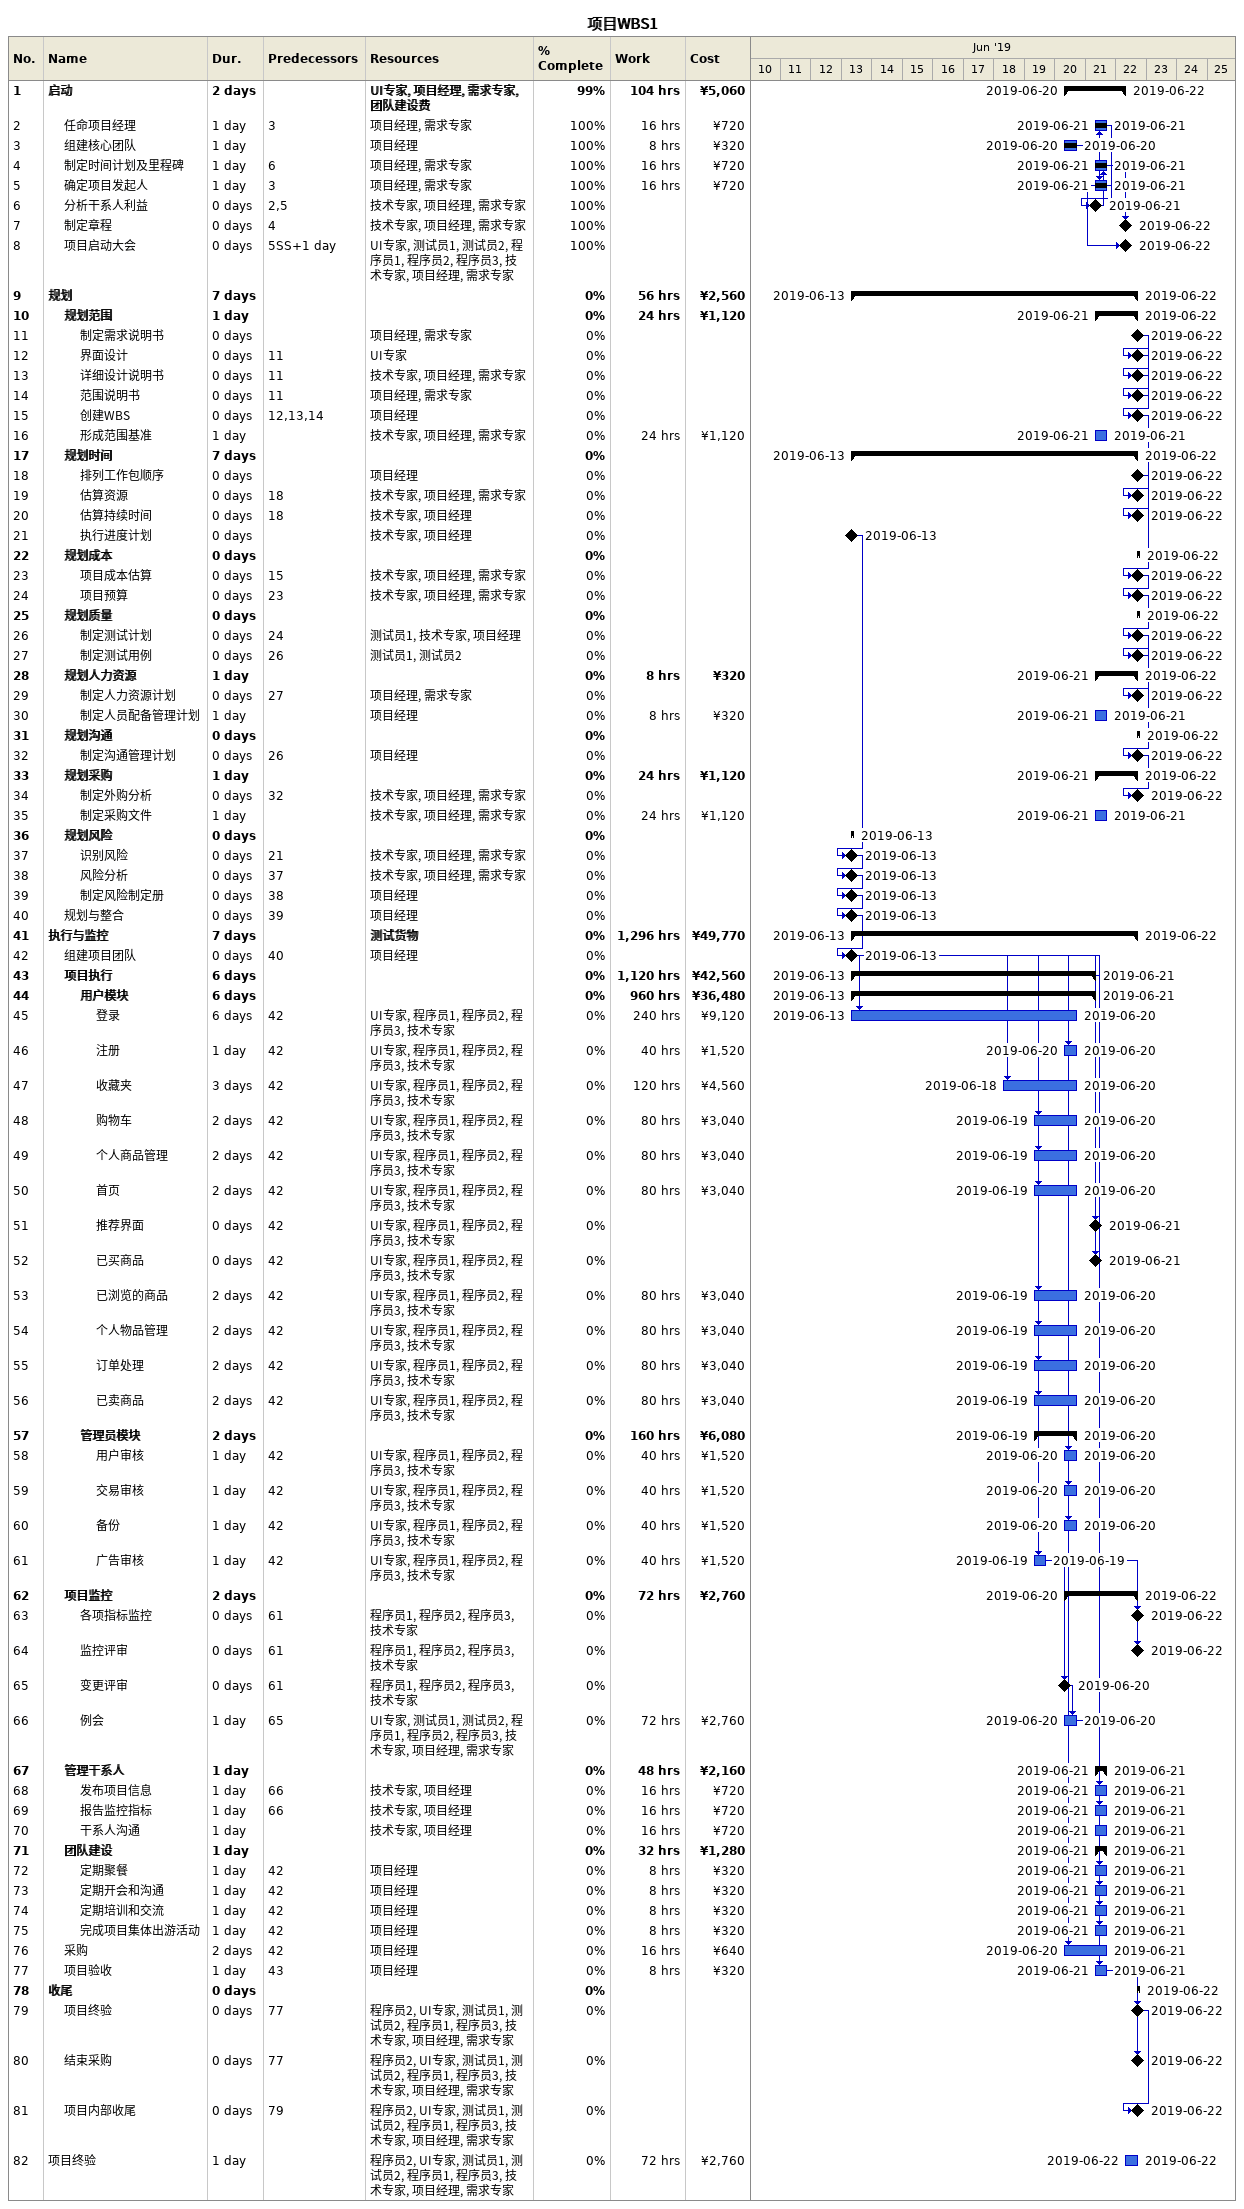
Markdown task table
项目WBS1

| ID | Level | Task | Duration | Start | Finish | Predecessors | Resources | % complete | Work (h) | Cost (¥) |
|---|---|---|---|---|---|---|---|---|---|---|
| 1 | 1 | **启动** | 2d | 2019-06-20 | 2019-06-22 |  | UI专家, 项目经理, 需求专家, 团队建设费 | 99 | 104 | 5060 |
| 2 | 2 | 任命项目经理 | 1d | 2019-06-21 | 2019-06-21 | 3 | 项目经理, 需求专家 | 100 | 16 | 720 |
| 3 | 2 | 组建核心团队 | 1d | 2019-06-20 | 2019-06-20 |  | 项目经理 | 100 | 8 | 320 |
| 4 | 2 | 制定时间计划及里程碑 | 1d | 2019-06-21 | 2019-06-21 | 6 | 项目经理, 需求专家 | 100 | 16 | 720 |
| 5 | 2 | 确定项目发起人 | 1d | 2019-06-21 | 2019-06-21 | 3 | 项目经理, 需求专家 | 100 | 16 | 720 |
| 6 | 2 | 分析干系人利益 | 0d | 2019-06-21 | 2019-06-21 | 2, 5 | 技术专家, 项目经理, 需求专家 | 100 |  |  |
| 7 | 2 | 制定章程 | 0d | 2019-06-22 | 2019-06-22 | 4 | 技术专家, 项目经理, 需求专家 | 100 |  |  |
| 8 | 2 | 项目启动大会 | 0d | 2019-06-22 | 2019-06-22 | 5SS+1d | UI专家, 测试员1, 测试员2, 程序员1, 程序员2, 程序员3, 技术专家, 项目经理, 需求专家 | 100 |  |  |
| 9 | 1 | **规划** | 7d | 2019-06-13 | 2019-06-22 |  |  | 0 | 56 | 2560 |
| 10 | 2 | **规划范围** | 1d | 2019-06-21 | 2019-06-22 |  |  | 0 | 24 | 1120 |
| 11 | 3 | 制定需求说明书 | 0d | 2019-06-22 | 2019-06-22 |  | 项目经理, 需求专家 | 0 |  |  |
| 12 | 3 | 界面设计 | 0d | 2019-06-22 | 2019-06-22 | 11 | UI专家 | 0 |  |  |
| 13 | 3 | 详细设计说明书 | 0d | 2019-06-22 | 2019-06-22 | 11 | 技术专家, 项目经理, 需求专家 | 0 |  |  |
| 14 | 3 | 范围说明书 | 0d | 2019-06-22 | 2019-06-22 | 11 | 项目经理, 需求专家 | 0 |  |  |
| 15 | 3 | 创建WBS | 0d | 2019-06-22 | 2019-06-22 | 12, 13, 14 | 项目经理 | 0 |  |  |
| 16 | 3 | 形成范围基准 | 1d | 2019-06-21 | 2019-06-21 |  | 技术专家, 项目经理, 需求专家 | 0 | 24 | 1120 |
| 17 | 2 | **规划时间** | 7d | 2019-06-13 | 2019-06-22 |  |  | 0 |  |  |
| 18 | 3 | 排列工作包顺序 | 0d | 2019-06-22 | 2019-06-22 |  | 项目经理 | 0 |  |  |
| 19 | 3 | 估算资源 | 0d | 2019-06-22 | 2019-06-22 | 18 | 技术专家, 项目经理, 需求专家 | 0 |  |  |
| 20 | 3 | 估算持续时间 | 0d | 2019-06-22 | 2019-06-22 | 18 | 技术专家, 项目经理 | 0 |  |  |
| 21 | 3 | 执行进度计划 | 0d | 2019-06-13 | 2019-06-13 |  | 技术专家, 项目经理 | 0 |  |  |
| 22 | 2 | **规划成本** | 0d | 2019-06-22 | 2019-06-22 |  |  | 0 |  |  |
| 23 | 3 | 项目成本估算 | 0d | 2019-06-22 | 2019-06-22 | 15 | 技术专家, 项目经理, 需求专家 | 0 |  |  |
| 24 | 3 | 项目预算 | 0d | 2019-06-22 | 2019-06-22 | 23 | 技术专家, 项目经理, 需求专家 | 0 |  |  |
| 25 | 2 | **规划质量** | 0d | 2019-06-22 | 2019-06-22 |  |  | 0 |  |  |
| 26 | 3 | 制定测试计划 | 0d | 2019-06-22 | 2019-06-22 | 24 | 测试员1, 技术专家, 项目经理 | 0 |  |  |
| 27 | 3 | 制定测试用例 | 0d | 2019-06-22 | 2019-06-22 | 26 | 测试员1, 测试员2 | 0 |  |  |
| 28 | 2 | **规划人力资源** | 1d | 2019-06-21 | 2019-06-22 |  |  | 0 | 8 | 320 |
| 29 | 3 | 制定人力资源计划 | 0d | 2019-06-22 | 2019-06-22 | 27 | 项目经理, 需求专家 | 0 |  |  |
| 30 | 3 | 制定人员配备管理计划 | 1d | 2019-06-21 | 2019-06-21 |  | 项目经理 | 0 | 8 | 320 |
| 31 | 2 | **规划沟通** | 0d | 2019-06-22 | 2019-06-22 |  |  | 0 |  |  |
| 32 | 3 | 制定沟通管理计划 | 0d | 2019-06-22 | 2019-06-22 | 26 | 项目经理 | 0 |  |  |
| 33 | 2 | **规划采购** | 1d | 2019-06-21 | 2019-06-22 |  |  | 0 | 24 | 1120 |
| 34 | 3 | 制定外购分析 | 0d | 2019-06-22 | 2019-06-22 | 32 | 技术专家, 项目经理, 需求专家 | 0 |  |  |
| 35 | 3 | 制定采购文件 | 1d | 2019-06-21 | 2019-06-21 |  | 技术专家, 项目经理, 需求专家 | 0 | 24 | 1120 |
| 36 | 2 | **规划风险** | 0d | 2019-06-13 | 2019-06-13 |  |  | 0 |  |  |
| 37 | 3 | 识别风险 | 0d | 2019-06-13 | 2019-06-13 | 21 | 技术专家, 项目经理, 需求专家 | 0 |  |  |
| 38 | 3 | 风险分析 | 0d | 2019-06-13 | 2019-06-13 | 37 | 技术专家, 项目经理, 需求专家 | 0 |  |  |
| 39 | 3 | 制定风险制定册 | 0d | 2019-06-13 | 2019-06-13 | 38 | 项目经理 | 0 |  |  |
| 40 | 2 | 规划与整合 | 0d | 2019-06-13 | 2019-06-13 | 39 | 项目经理 | 0 |  |  |
| 41 | 1 | **执行与监控** | 7d | 2019-06-13 | 2019-06-22 |  | 测试货物 | 0 | 1296 | 49770 |
| 42 | 2 | 组建项目团队 | 0d | 2019-06-13 | 2019-06-13 | 40 | 项目经理 | 0 |  |  |
| 43 | 2 | **项目执行** | 6d | 2019-06-13 | 2019-06-21 |  |  | 0 | 1120 | 42560 |
| 44 | 3 | **用户模块** | 6d | 2019-06-13 | 2019-06-21 |  |  | 0 | 960 | 36480 |
| 45 | 4 | 登录 | 6d | 2019-06-13 | 2019-06-20 | 42 | UI专家, 程序员1, 程序员2, 程序员3, 技术专家 | 0 | 240 | 9120 |
| 46 | 4 | 注册 | 1d | 2019-06-20 | 2019-06-20 | 42 | UI专家, 程序员1, 程序员2, 程序员3, 技术专家 | 0 | 40 | 1520 |
| 47 | 4 | 收藏夹 | 3d | 2019-06-18 | 2019-06-20 | 42 | UI专家, 程序员1, 程序员2, 程序员3, 技术专家 | 0 | 120 | 4560 |
| 48 | 4 | 购物车 | 2d | 2019-06-19 | 2019-06-20 | 42 | UI专家, 程序员1, 程序员2, 程序员3, 技术专家 | 0 | 80 | 3040 |
| 49 | 4 | 个人商品管理 | 2d | 2019-06-19 | 2019-06-20 | 42 | UI专家, 程序员1, 程序员2, 程序员3, 技术专家 | 0 | 80 | 3040 |
| 50 | 4 | 首页 | 2d | 2019-06-19 | 2019-06-20 | 42 | UI专家, 程序员1, 程序员2, 程序员3, 技术专家 | 0 | 80 | 3040 |
| 51 | 4 | 推荐界面 | 0d | 2019-06-21 | 2019-06-21 | 42 | UI专家, 程序员1, 程序员2, 程序员3, 技术专家 | 0 |  |  |
| 52 | 4 | 已买商品 | 0d | 2019-06-21 | 2019-06-21 | 42 | UI专家, 程序员1, 程序员2, 程序员3, 技术专家 | 0 |  |  |
| 53 | 4 | 已浏览的商品 | 2d | 2019-06-19 | 2019-06-20 | 42 | UI专家, 程序员1, 程序员2, 程序员3, 技术专家 | 0 | 80 | 3040 |
| 54 | 4 | 个人物品管理 | 2d | 2019-06-19 | 2019-06-20 | 42 | UI专家, 程序员1, 程序员2, 程序员3, 技术专家 | 0 | 80 | 3040 |
| 55 | 4 | 订单处理 | 2d | 2019-06-19 | 2019-06-20 | 42 | UI专家, 程序员1, 程序员2, 程序员3, 技术专家 | 0 | 80 | 3040 |
| 56 | 4 | 已卖商品 | 2d | 2019-06-19 | 2019-06-20 | 42 | UI专家, 程序员1, 程序员2, 程序员3, 技术专家 | 0 | 80 | 3040 |
| 57 | 3 | **管理员模块** | 2d | 2019-06-19 | 2019-06-20 |  |  | 0 | 160 | 6080 |
| 58 | 4 | 用户审核 | 1d | 2019-06-20 | 2019-06-20 | 42 | UI专家, 程序员1, 程序员2, 程序员3, 技术专家 | 0 | 40 | 1520 |
| 59 | 4 | 交易审核 | 1d | 2019-06-20 | 2019-06-20 | 42 | UI专家, 程序员1, 程序员2, 程序员3, 技术专家 | 0 | 40 | 1520 |
| 60 | 4 | 备份 | 1d | 2019-06-20 | 2019-06-20 | 42 | UI专家, 程序员1, 程序员2, 程序员3, 技术专家 | 0 | 40 | 1520 |
| 61 | 4 | 广告审核 | 1d | 2019-06-19 | 2019-06-19 | 42 | UI专家, 程序员1, 程序员2, 程序员3, 技术专家 | 0 | 40 | 1520 |
| 62 | 2 | **项目监控** | 2d | 2019-06-20 | 2019-06-22 |  |  | 0 | 72 | 2760 |
| 63 | 3 | 各项指标监控 | 0d | 2019-06-22 | 2019-06-22 | 61 | 程序员1, 程序员2, 程序员3, 技术专家 | 0 |  |  |
| 64 | 3 | 监控评审 | 0d | 2019-06-22 | 2019-06-22 | 61 | 程序员1, 程序员2, 程序员3, 技术专家 | 0 |  |  |
| 65 | 3 | 变更评审 | 0d | 2019-06-20 | 2019-06-20 | 61 | 程序员1, 程序员2, 程序员3, 技术专家 | 0 |  |  |
| 66 | 3 | 例会 | 1d | 2019-06-20 | 2019-06-20 | 65 | UI专家, 测试员1, 测试员2, 程序员1, 程序员2, 程序员3, 技术专家, 项目经理, 需求专家 | 0 | 72 | 2760 |
| 67 | 2 | **管理干系人** | 1d | 2019-06-21 | 2019-06-21 |  |  | 0 | 48 | 2160 |
| 68 | 3 | 发布项目信息 | 1d | 2019-06-21 | 2019-06-21 | 66 | 技术专家, 项目经理 | 0 | 16 | 720 |
| 69 | 3 | 报告监控指标 | 1d | 2019-06-21 | 2019-06-21 | 66 | 技术专家, 项目经理 | 0 | 16 | 720 |
| 70 | 3 | 干系人沟通 | 1d | 2019-06-21 | 2019-06-21 |  | 技术专家, 项目经理 | 0 | 16 | 720 |
| 71 | 2 | **团队建设** | 1d | 2019-06-21 | 2019-06-21 |  |  | 0 | 32 | 1280 |
| 72 | 3 | 定期聚餐 | 1d | 2019-06-21 | 2019-06-21 | 42 | 项目经理 | 0 | 8 | 320 |
| 73 | 3 | 定期开会和沟通 | 1d | 2019-06-21 | 2019-06-21 | 42 | 项目经理 | 0 | 8 | 320 |
| 74 | 3 | 定期培训和交流 | 1d | 2019-06-21 | 2019-06-21 | 42 | 项目经理 | 0 | 8 | 320 |
| 75 | 3 | 完成项目集体出游活动 | 1d | 2019-06-21 | 2019-06-21 | 42 | 项目经理 | 0 | 8 | 320 |
| 76 | 2 | 采购 | 2d | 2019-06-20 | 2019-06-21 | 42 | 项目经理 | 0 | 16 | 640 |
| 77 | 2 | 项目验收 | 1d | 2019-06-21 | 2019-06-21 | 43 | 项目经理 | 0 | 8 | 320 |
| 78 | 1 | **收尾** | 0d | 2019-06-22 | 2019-06-22 |  |  | 0 |  |  |
| 79 | 2 | 项目终验 | 0d | 2019-06-22 | 2019-06-22 | 77 | 程序员2, UI专家, 测试员1, 测试员2, 程序员1, 程序员3, 技术专家, 项目经理, 需求专家 | 0 |  |  |
| 80 | 2 | 结束采购 | 0d | 2019-06-22 | 2019-06-22 | 77 | 程序员2, UI专家, 测试员1, 测试员2, 程序员1, 程序员3, 技术专家, 项目经理, 需求专家 | 0 |  |  |
| 81 | 2 | 项目内部收尾 | 0d | 2019-06-22 | 2019-06-22 | 79 | 程序员2, UI专家, 测试员1, 测试员2, 程序员1, 程序员3, 技术专家, 项目经理, 需求专家 | 0 |  |  |
| 82 | 1 | 项目终验 | 1d | 2019-06-22 | 2019-06-22 |  | 程序员2, UI专家, 测试员1, 测试员2, 程序员1, 程序员3, 技术专家, 项目经理, 需求专家 | 0 | 72 | 2760 |
